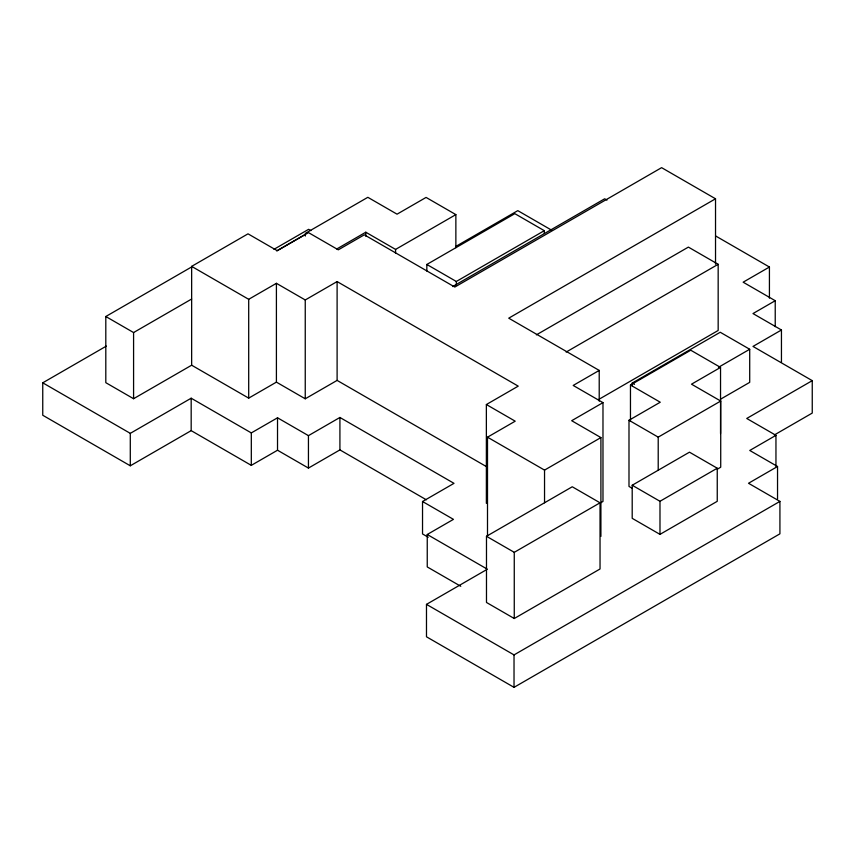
<?xml version="1.0" encoding="UTF-8"?>
<svg xmlns="http://www.w3.org/2000/svg" width="855" height="855" viewBox="0 0 855 855"><rect width="100%" height="100%" fill="white"/><g stroke="black" fill="none" stroke-linecap="round" stroke-linejoin="round"><path stroke-width="1.28" d="M191.573 266.984L105.806 316.51L105.806 382.677L133.583 398.719L191.648 365.203L191.648 266.375L248.014 233.832L277.234 250.697L308.527 232.635L338.313 249.831L364.326 234.815L454.807 287.056L661.61 167.655L715.528 198.788L715.528 264.227M426.356 499.801L339.916 449.901L308.441 468.08L277.522 450.232L251.317 465.355L191.178 430.642L130.291 465.793L42.75 415.252L42.75 382.816L106.33 346.104M273.953 249.329L308.634 229.311L310.878 230.604M105.806 316.51L133.583 332.552L191.648 299.026M276.721 250.91L305.353 234.388M191.648 266.375L248.698 299.314L276.411 283.315L305.246 299.966L337.105 281.573L518.226 386.139L486.367 404.533L486.367 503.349M336.774 248.976L365.79 232.218L395.576 249.414L455.865 214.616L455.865 247.704M42.75 382.816L130.291 433.357L191.178 398.206L251.317 432.919L277.522 417.796L308.441 435.644L339.916 417.464L454.005 483.342L422.53 501.511L422.53 533.948L428.259 537.25M455.736 246.475L517.799 210.64L551.988 230.38M426.837 271.078L426.837 264.462L514.828 213.665L544.304 230.679L544.304 233.33M191.648 365.203L248.698 398.131L276.411 382.132L305.246 398.793L337.105 380.4L487.072 466.98M426.837 264.462L456.314 281.477L544.304 230.679M452.669 286.553L604.677 198.788L606.965 200.113M715.528 198.788L508.725 318.178L599.216 370.418L599.216 401.134M536.363 334.871L688.382 247.106L718.168 264.302L718.168 330.479L598.393 399.627M566.149 352.068L718.168 264.302M769.425 298.16L769.425 267.027L743.145 282.193L775.229 300.714L775.229 326.663M599.216 370.418L573.192 385.445L602.978 402.641L602.978 501.458L600.744 502.751M487.5 536L487.5 437.183L515.202 421.184L486.367 404.533M632.24 385.701L632.24 383.051L720.231 332.253L749.707 349.268L749.707 382.356L720.808 399.039M775.229 300.714L752.988 313.561L781.449 329.987L781.449 362.424M630.466 420.767L630.466 385.028L690.755 350.219L720.541 367.415L720.541 433.592M602.978 402.641L571.685 420.703L600.905 437.578L600.905 536.395M460.781 586.284L427.244 566.929L427.244 534.493L453.449 519.359L422.53 501.511M781.449 329.987L752.988 346.425L812.25 380.646L812.25 413.072L774.32 434.971M718.499 367.287L749.707 349.268M632.369 488.387L628.991 486.442L628.991 420.265L660.252 402.224L630.466 385.028M720.541 367.415L691.503 384.184L720.722 401.048L720.722 467.225L717.377 469.16M487.5 437.183L544.539 470.111L600.905 437.578M486.484 536.288L572.252 486.773L600.039 502.804L600.039 568.981L514.261 618.507L486.484 602.465L486.484 536.288L514.261 552.33L600.039 502.804M628.991 420.265L658.211 437.14L720.722 401.048M812.25 380.646L746.736 418.469L775.955 435.334L775.955 466.467M632.198 485.245L689.472 452.177L717.249 468.219L717.249 501.308L659.985 534.375L632.198 518.333L632.198 485.245L659.985 501.287L717.249 468.219M777.537 498.935L777.537 466.499L748.51 483.267L779.92 501.393L779.92 533.83L514.026 687.345L426.485 636.793L426.485 604.367L487.371 569.206L427.244 534.493M775.955 435.334L749.76 450.467L777.537 466.499M426.485 604.367L514.026 654.909L779.92 501.393M715.731 236.023L769.425 267.027M455.865 214.616L426.079 197.42L397.051 214.178L367.832 197.313L305.321 233.394L305.321 236.044M632.24 383.051L634.506 384.355M659.985 501.287L659.985 534.375M658.211 437.14L658.211 470.229M544.539 470.111L544.539 502.772M514.261 552.33L514.261 618.507M514.026 654.909L514.026 687.345M456.314 281.477L456.314 285.452M395.576 249.414L395.576 253.39M365.79 232.218L365.79 236.194M339.916 417.464L339.916 449.901M337.105 281.573L337.105 380.4M308.441 435.644L308.441 468.08M305.246 299.966L305.246 398.793M277.522 417.796L277.522 450.232M276.411 283.315L276.411 382.132M251.317 432.919L251.317 465.355M248.698 299.314L248.698 398.131M191.178 398.206L191.178 430.642M133.583 332.552L133.583 398.719M130.291 433.357L130.291 465.793"/></g></svg>
